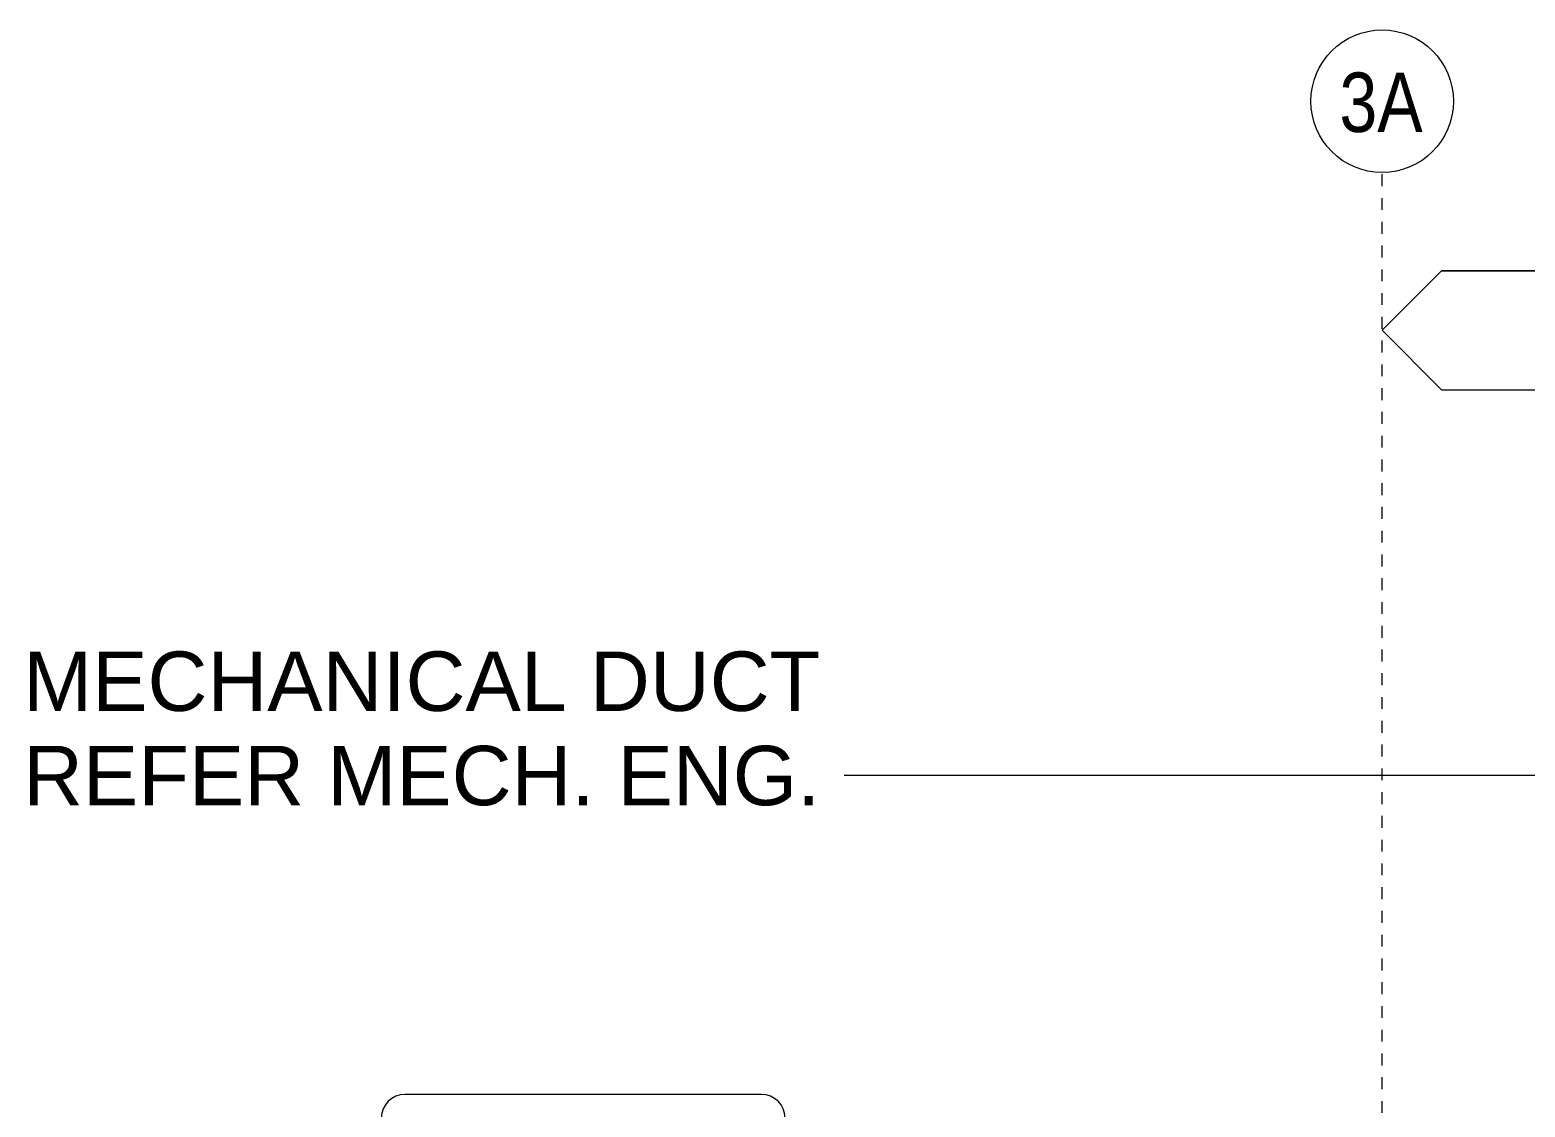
# Model space of a CAD drawing. Header units: metres. Extents: x 4238 to 4687, y -1 to 29.
# Drawn here: x 4609.99 to 4622.58, y 17.44 to 26.51 of the extents above; entities that cross this region are included whole.
import ezdxf

# ---------------------------------------------------------------- set-up
doc = ezdxf.new("R2010")
doc.units = ezdxf.units.M
doc.linetypes.add('Grid Line', pattern=[0.021, 0.012, -0.003, 0.003, -0.003])
for name, color, linetype, lineweight in [('A-DETL-GENF', 92, 'Continuous', 5), ('A-ROOF-IDEN', 132, 'Continuous', 5), ('G-ANNO-TEXT', 231, 'Continuous', 5), ('S-GRID', 1, 'Continuous', 5), ('S-GRID-IDEN', 1, 'Continuous', 5)]:
    doc.layers.add(name, color=color, linetype=linetype, lineweight=lineweight)
doc.styles.add('Arial', font='arial.ttf', dxfattribs={"height": 0.5})
doc.styles.add('Arial Narrow', font='ARIALN.TTF', dxfattribs={"height": 0.5})

# ---------------------------------------------------------------- blocks, each defined once
blk = doc.blocks.new('Dimension - Grids _2D_ - 1-200-639481-SECTION - GRID A9-A10')
at = {"layer": 'A-DETL-GENF'}
for p, q in [((4538.805, 24.477), (4538.305, 23.977)), ((4538.305, 23.977), (4538.805, 24.477)), ((4557.805, 24.477), (4538.805, 24.477)), ((4538.805, 24.477), (4557.805, 24.477)), ((4558.305, 23.977), (4557.805, 24.477)), ((4558.305, 23.977), (4557.805, 24.477)), ((4538.305, 23.977), (4538.805, 23.477)), ((4538.305, 23.977), (4538.805, 23.477)), ((4557.805, 23.477), (4558.305, 23.977)), ((4558.305, 23.977), (4557.805, 23.477)), ((4538.805, 23.477), (4557.805, 23.477)), ((4538.805, 23.477), (4557.805, 23.477))]:
    blk.add_line(p, q, dxfattribs=at)
blk = doc.blocks.new('Grid - A1-3055139-SECTION - GRID A9-A10')
at = {"layer": 'S-GRID-IDEN'}
blk.add_circle((4578.305, 25.905), 0.6, dxfattribs=at)
blk = doc.blocks.new('Roof Tag - Roof Tag 17W-1080807-SECTION - GRID A9-A10')
at = {"layer": 'A-ROOF-IDEN'}
for p, q in [((4565.215, 19.525), (4562.215, 19.525)), ((4562.015, 19.325), (4562.015, 18.925)), ((4565.415, 18.925), (4565.415, 19.325)), ((4562.215, 18.725), (4565.215, 18.725))]:
    blk.add_line(p, q, dxfattribs=at)
for centre, start, end in [((4562.215, 19.325), 90, 180), ((4565.215, 19.325), 0, 90), ((4562.215, 18.925), 180, 270), ((4565.215, 18.925), 270, 0)]:
    blk.add_arc(centre, 0.2, start, end, dxfattribs=at)

msp = doc.modelspace()

# ---------------------------------------------------------------- linework, layer by layer
at = {"layer": 'G-ANNO-TEXT', "color": 7}
for p, q in [((4618.2944, 20.2297), (4616.8508, 20.2297)), ((4631.8177, 20.2297), (4618.2944, 20.2297))]:
    msp.add_line(p, q, dxfattribs=at)
at = {"layer": 'S-GRID', "linetype": 'Grid Line'}
msp.add_line((4621.3808, -0.61), (4621.3808, 25.3051), dxfattribs=at)

# ---------------------------------------------------------------- block references
at = {"layer": 'A-DETL-GENF'}
msp.add_blockref('Dimension - Grids _2D_ - 1-200-639481-SECTION - GRID A9-A10', (83.0762, 0), dxfattribs=at)
at = {"layer": 'A-ROOF-IDEN'}
msp.add_blockref('Roof Tag - Roof Tag 17W-1080807-SECTION - GRID A9-A10', (50.9382, -1.9784), dxfattribs=at)
at = {"layer": 'S-GRID-IDEN'}
msp.add_blockref('Grid - A1-3055139-SECTION - GRID A9-A10', (43.0762, 0), dxfattribs=at)

# ---------------------------------------------------------------- texts
at = {"layer": 'G-ANNO-TEXT', "color": 7, "char_height": 0.5, "attachment_point": 1, "style": 'Arial'}
for s, insert, width in [('MECHANICAL DUCT ', (4609.9368, 21.2735), 8.353584), ('REFER MECH. ENG.', (4609.9368, 20.4797), 8.113078)]:
    msp.add_mtext(s, dxfattribs=dict(at, insert=insert, width=width))
at = {"layer": 'S-GRID-IDEN', "insert": (4621.0216, 26.1462), "char_height": 0.5, "width": 0.849789, "attachment_point": 1, "style": 'Arial Narrow'}
msp.add_mtext('3A', dxfattribs=at)

doc.saveas('drawing.dxf')
